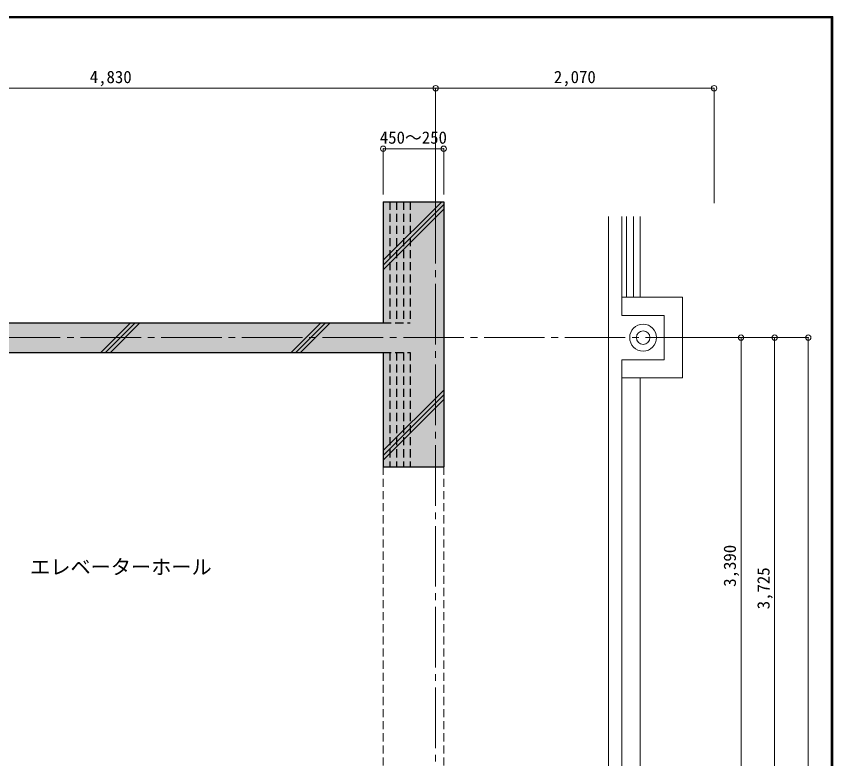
# Model space of a CAD drawing. Units: millimetres at full size, sheet at 1:50. Extents: x -9674 to 9699, y -6794 to 6791.
# Drawn here: x 3631 to 9699, y 1275 to 6791 of the extents above; entities that cross this region are included whole.
import ezdxf
from ezdxf.enums import TextEntityAlignment as Align

# ---------------------------------------------------------------- set-up
doc = ezdxf.new("R2010")
doc.units = ezdxf.units.MM
doc.header["$LTSCALE"] = 50
doc.header["$PDMODE"] = 32
doc.header["$PDSIZE"] = 40
doc.linetypes.add('CHAIN2', pattern=[12, 9, -1, 1, -1])
doc.linetypes.add('DASHED1', pattern=[1.8, 1.2, -0.6])
for name, color, linetype, lineweight in [('0-0_図面枠', 7, 'Continuous', 9), ('1-0_芯', 7, 'CHAIN2', 9), ('1-1_躯体', 2, 'Continuous', 25), ('1-6_ﾊﾞﾙｺﾆｰ・階段', 4, 'Continuous', 9), ('1-8_ハッチ', 4, 'Continuous', 9), ('1-A_文字', 7, 'Continuous', 9), ('1-B_寸法', 7, 'Continuous', 9), ('1-C_梁', 7, 'DASHED1', 9)]:
    doc.layers.add(name, color=color, linetype=linetype, lineweight=lineweight)
doc.layers.add('4-0', color=1, linetype='Continuous')
doc.styles.add('ＭＳ ゴシック', font='')
doc.styles.get('ＭＳ ゴシック').set_extended_font_data('MS Gothic')

msp = doc.modelspace()

# ---------------------------------------------------------------- linework, layer by layer
at = {"layer": '0-0_図面枠'}
for p, q in [((9697.16, 6789.66), (-9672.16, 6789.66)), ((9695.4, 6787.9), (-9670.4, 6787.9)), ((-9668.64, 6786.14), (9693.64, 6786.14)), ((9691.87, 6784.38), (-9666.87, 6784.38)), ((9690.11, 6782.61), (-9665.11, 6782.61)), ((9688.35, 6780.85), (-9663.35, 6780.85)), ((9688.35, -6783.35), (9688.35, 6780.85)), ((9690.11, -6785.11), (9690.11, 6782.61)), ((9691.87, -6786.88), (9691.87, 6784.38)), ((9693.64, 6786.14), (9693.64, -6788.64)), ((9695.4, -6790.4), (9695.4, 6787.9)), ((9697.16, -6792.16), (9697.16, 6789.66))]:
    msp.add_line(p, q, dxfattribs=at)
msp.add_lwpolyline([(9698.92, -6793.93), (9698.92, 6791.43), (-9673.92, 6791.43)], dxfattribs=at)
at = {"layer": '1-0_芯'}
for p, q in [((6747.5, 5404.08), (6747.5, -4015.92)), ((-8492.5, 4404.08), (8517.5, 4404.08))]:
    msp.add_line(p, q, dxfattribs=at)
at = {"layer": '1-1_躯体'}
for p, q in [((6357.5, 5414.08), (6357.5, 4514.08)), ((6357.5, 5414.08), (6807.5, 5414.08)), ((6807.5, 5414.08), (6807.5, 3444.08)), ((2307.5, 4514.08), (6357.5, 4514.08)), ((2307.5, 4294.08), (6357.5, 4294.08))]:
    msp.add_line(p, q, dxfattribs=at)
at = {"layer": '1-1_躯体', "linetype": 'DASHED1'}
for p, q in [((6407.5, 5414.08), (6407.5, 4514.08)), ((6457.5, 5414.08), (6457.5, 4514.08)), ((6507.5, 5414.08), (6507.5, 4514.08)), ((6557.5, 5414.08), (6557.5, 4514.08)), ((6357.5, 4514.08), (6557.5, 4514.08)), ((6357.5, 4294.08), (6557.5, 4294.08)), ((6407.5, 4294.08), (6407.5, 3444.08)), ((6457.5, 4294.08), (6457.5, 3444.08)), ((6507.5, 4294.08), (6507.5, 3444.08)), ((6557.5, 4294.08), (6557.5, 3444.08))]:
    msp.add_line(p, q, dxfattribs=at)
at = {"layer": '1-1_躯体'}
msp.add_lwpolyline([(6357.5, 4294.08), (6357.5, 3444.08), (6807.5, 3444.08)], dxfattribs=at)
at = {"layer": '1-6_ﾊﾞﾙｺﾆｰ・階段'}
msp.add_line((8032.5, 5304.08), (8032.5, -945.29), dxfattribs=at)
at = {"layer": '1-6_ﾊﾞﾙｺﾆｰ・階段', "color": 7}
for p, q in [((8167.5, 4704.08), (8167.5, 5304.08)), ((8217.5, 4704.08), (8217.5, 5304.08)), ((8267.5, 4704.08), (8267.5, 5304.08)), ((8132.5, 4704.08), (8582.5, 4704.08)), ((8582.5, 4104.08), (8582.5, 4704.08)), ((8132.5, 4569.08), (8447.5, 4569.08)), ((8132.5, 4104.08), (8132.5, 4239.08)), ((8132.5, 4104.08), (8582.5, 4104.08)), ((8132.5, -911.52), (8132.5, 4104.08))]:
    msp.add_line(p, q, dxfattribs=at)
for points in [[(8132.5, 4569.08), (8132.5, 4704.08), (8132.5, 5304.08)], [(8132.5, 4239.08), (8447.5, 4239.08), (8447.5, 4569.08)], [(8132.5, -865.92), (8267.5, -865.92), (8267.5, 4104.08)]]:
    msp.add_lwpolyline(points, dxfattribs=at)
at = {"layer": '1-6_ﾊﾞﾙｺﾆｰ・階段'}
msp.add_circle((8290, 4404.08), 100, dxfattribs=at)
at = {"layer": '1-6_ﾊﾞﾙｺﾆｰ・階段', "color": 7}
msp.add_circle((8290, 4404.08), 50, dxfattribs=at)
at = {"layer": '1-8_ハッチ'}
for p, q in [((6357.5, 4978.64), (6792.94, 5414.08)), ((6357.5, 4943.29), (6807.5, 5393.29)), ((6357.5, 4907.93), (6807.5, 5357.93)), ((4258.72, 4294.08), (4478.72, 4514.08)), ((4294.08, 4294.08), (4514.08, 4514.08)), ((4329.44, 4294.08), (4549.44, 4514.08)), ((5672.94, 4294.08), (5892.94, 4514.08)), ((5708.29, 4294.08), (5928.29, 4514.08)), ((5743.65, 4294.08), (5963.65, 4514.08)), ((6357.5, 3564.43), (6807.5, 4014.43)), ((6357.5, 3529.07), (6807.5, 3979.07)), ((6357.5, 3493.72), (6807.5, 3943.72))]:
    msp.add_line(p, q, dxfattribs=at)
at = {"layer": '1-B_寸法'}
for p, q in [((1917.5, 6257.49), (6747.5, 6257.49)), ((6747.5, 6257.49), (8817.5, 6257.49)), ((6747.5, 6257.49), (6747.5, 5404.08)), ((8817.5, 5404.08), (8817.5, 6257.49)), ((6357.5, 5807.49), (6807.5, 5807.49)), ((6357.5, 5807.49), (6357.5, 5467.29)), ((6807.5, 5807.49), (6807.5, 5467.29)), ((9517.5, 4404.08), (8517.5, 4404.08)), ((9017.5, 4404.08), (9017.5, 1014.08)), ((9267.5, 4404.08), (9267.5, 679.08)), ((9517.5, 4404.08), (9517.5, -3015.92))]:
    msp.add_line(p, q, dxfattribs=at)
at = {"layer": '1-B_寸法', "color": 3}
for p in [(6747.5, 6257.49), (8817.5, 6257.49), (6357.5, 5807.49), (6807.5, 5807.49), (9017.5, 4404.08), (9267.5, 4404.08), (9517.5, 4404.08)]:
    msp.add_point(p, dxfattribs=at)
at = {"layer": '1-C_梁'}
for p, q in [((6357.5, 3444.08), (6357.5, 1089.08)), ((6807.5, 3444.08), (6807.5, 1089.08))]:
    msp.add_line(p, q, dxfattribs=at)
at = {"layer": '4-0'}
for points in [[(6357.5, 5414.08), (6807.5, 5414.08), (6357.5, 3444.08), (6807.5, 3444.08)], [(2307.5, 4514.08), (2307.5, 4294.08), (6357.5, 4514.08), (6357.5, 4294.08)]]:
    msp.add_solid(points, dxfattribs=at)

# ---------------------------------------------------------------- texts
at = {"layer": '1-A_文字', "style": 'ＭＳ ゴシック'}
msp.add_text('エレベーターホール', height=110, dxfattribs=at).set_placement((3732.86, 2612.14), align=Align.BOTTOM_LEFT)
at = {"layer": '1-B_寸法', "style": 'ＭＳ ゴシック'}
for s, p in [('4,830', (4176.25, 6267.49)), ('2,070', (7626.25, 6267.49)), ('450～250', (6332.5, 5817.49))]:
    msp.add_text(s, height=91.64, dxfattribs=at).set_placement(p, align=Align.BOTTOM_LEFT)
for s, p in [('3,390', (9007.5, 2552.83)), ('3,725', (9257.5, 2385.33))]:
    msp.add_text(s, height=91.64, rotation=90, dxfattribs=at).set_placement(p, align=Align.BOTTOM_LEFT)

doc.saveas('drawing.dxf')
